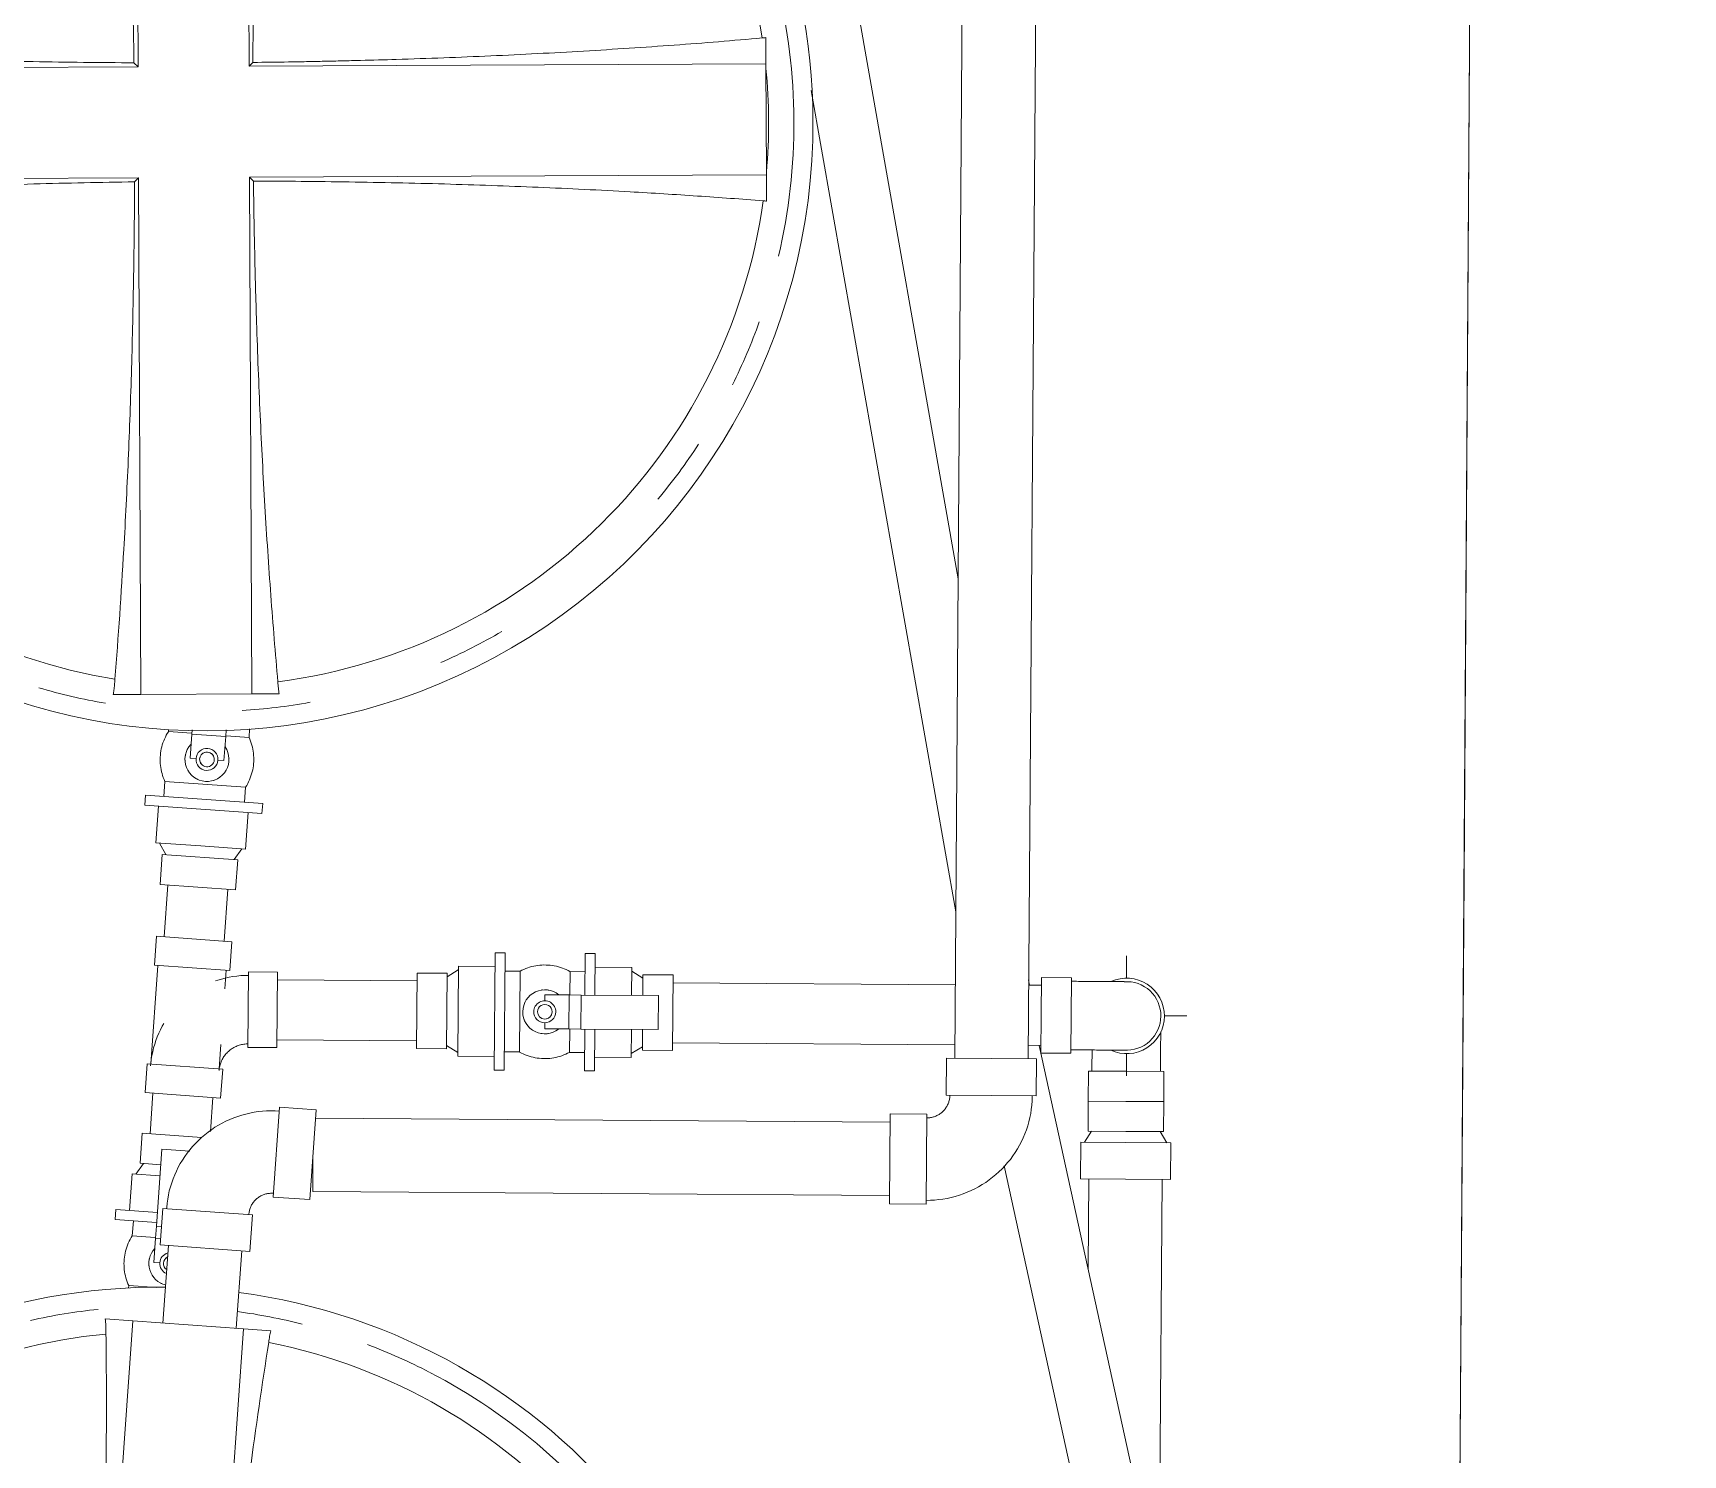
# Model space of a CAD drawing. Header units: metres. Extents: x 3 to 183, y -124 to 10.
# Drawn here: x 26.597 to 29.069, y -96.041 to -93.91 of the extents above; entities that cross this region are included whole.
import ezdxf

# ---------------------------------------------------------------- set-up
doc = ezdxf.new("R2010")
doc.units = ezdxf.units.M
for name, color, linetype, lineweight in [('A-FLOR', 7, 'Continuous', 9), ('C-TOPO', 7, 'Continuous', 9), ('P-PIPE', 7, 'Continuous', 9), ('P-PIPE-CNTR', 7, 'Continuous', 9), ('P-SANR-FIXT', 7, 'Continuous', 9)]:
    doc.layers.add(name, color=color, linetype=linetype, lineweight=lineweight)

# ---------------------------------------------------------------- blocks, each defined once
blk = doc.blocks.new('YADRAN_LASQUEMAS_ARQ_MO_000_SITIO_rvt-1-NFONDO-ESTANQUE EXT')
at = {"layer": 'C-TOPO', "color": 253, "true_color": 0xaaaaaa}
for p, q in [((-96.0289, -95.1754), (-96.035, -96.0838)), ((-96.035, -96.0838), (-96.0289, -95.1754))]:
    blk.add_line(p, q, dxfattribs=at)
blk = doc.blocks.new('YADRAN_LASQUEMAS_ARQ_MO_006_E02_rvt-1-NFONDO-ESTANQUE EXT')
at = {"layer": 'A-FLOR'}
for p, q in [((-96.0289, -95.1754), (-96.0064, -91.8331)), ((-96.0433, -97.3168), (-96.0289, -95.1754))]:
    blk.add_line(p, q, dxfattribs=at)
blk = doc.blocks.new('M_Las Quemas- Abastecimiento - M_Las Quemas- Abastecimiento-2189080-NFONDO-ESTANQUE EXT')
at = {"layer": 'P-SANR-FIXT'}
for p, q in [((-0.1416, 0.8554), (-0.1, 0.8554)), ((-0.1, 0.8554), (0.0663, 0.8554)), ((-0.1, 0.8554), (-0.1, 0.0845)), ((0.0663, 0.8554), (0.107, 0.8554)), ((0.0663, 0.8554), (0.0663, 0.0845)), ((-0.854, 0.0845), (-0.854, 0.1254)), ((0.8407, 0.1238), (0.8407, 0.0845)), ((-0.1, 0.0845), (-0.854, 0.0845)), ((-0.854, 0.0845), (-0.854, -0.0818)), ((-0.1061, 0.0906), (-0.1, 0.0845)), ((0.0663, 0.0845), (0.0721, 0.0903)), ((0.8407, 0.0845), (0.0663, 0.0845)), ((0.8407, -0.0818), (0.8407, 0.0845)), ((-0.854, -0.1226), (-0.854, -0.0818)), ((-0.854, -0.0818), (-0.1, -0.0818)), ((-0.1, -0.0818), (-0.106, -0.0878)), ((-0.1, -0.0818), (-0.1, -0.8559)), ((0.0721, -0.0876), (0.0663, -0.0818)), ((0.0663, -0.0818), (0.0663, -0.8559)), ((0.0663, -0.0818), (0.8407, -0.0818)), ((0.8407, -0.0818), (0.8407, -0.121)), ((-0.1, -0.8559), (-0.1416, -0.8559)), ((0.0663, -0.8559), (-0.1, -0.8559)), ((0.1071, -0.8559), (0.0663, -0.8559))]:
    blk.add_line(p, q, dxfattribs=at)
for radius, start, end in [(0.9108, 93.4627, 180), (0.9108, 0, 86.5373), (0.8822, 100, 106.6667), (0.8822, 80, 86.4242), (0.8822, 66.7378, 73.3333), (0.8443, 99.4666, 171.5984), (0.8443, 8.4016, 82.8449), (0.8822, 113.3333, 120), (0.8822, 40, 66.6667), (0.8822, 126.6667, 146.6667), (0.8822, 153.3333, 160), (0.8822, 20, 26.6667), (0.8822, 166.6667, 180), (0.8822, 0, 13.3333), (0.8443, 0, 5.2887), (0.9108, 180, 266.5373), (0.8822, 180, 193.3333), (0.9108, 273.4627, 360), (0.8443, 354.7113, 360), (0.8822, 346.6667, 360), (0.8443, 188.2168, 260.5334), (0.8443, 277.1551, 351.7832), (0.8822, 200, 206.6667), (0.8822, 333.3333, 340), (0.8822, 320, 326.6667), (0.8822, 220, 226.6667), (0.8822, 240, 246.6667), (0.8822, 293.3333, 300), (0.8822, 253.3333, 260), (0.8822, 273.5758, 280)]:
    blk.add_arc((0, 0), radius, start, end, dxfattribs=at)
for points in [[(-0.1389, 0.8328), (-0.1392, 0.8372), (-0.1399, 0.8454), (-0.1409, 0.8523), (-0.1416, 0.8554)], [(0.107, 0.8554), (0.1066, 0.8528), (0.1059, 0.8472), (0.1054, 0.841), (0.1052, 0.8377)], [(-0.854, 0.1254), (-0.8513, 0.1249), (-0.8454, 0.1242), (-0.8388, 0.1236), (-0.8353, 0.1234)], [(0.8353, 0.1234), (0.8362, 0.1234), (0.838, 0.1236), (0.8398, 0.1237), (0.8407, 0.1238)], [(-0.8357, -0.1207), (-0.8391, -0.1209), (-0.8456, -0.1214), (-0.8513, -0.1222), (-0.854, -0.1226)], [(0.8407, -0.121), (0.8399, -0.121), (0.8382, -0.1208), (0.8365, -0.1207), (0.8357, -0.1207)], [(-0.1416, -0.8559), (-0.1412, -0.8538), (-0.1405, -0.8493), (-0.1395, -0.8415), (-0.1391, -0.8358), (-0.1389, -0.8328)], [(0.1052, -0.8377), (0.1054, -0.8411), (0.1059, -0.8475), (0.1067, -0.8532), (0.1071, -0.8559)]]:
    blk.add_open_spline(points, degree=3, dxfattribs=at)
for points, knots in [([(-0.1061, 0.0906), (-0.1064, 0.126), (-0.1073, 0.1963), (-0.1109, 0.3585), (-0.1179, 0.5293), (-0.1288, 0.7054), (-0.1353, 0.7908), (-0.1389, 0.8328)], [-1, -1, -1, -1, -0.863636, -0.727273, -0.363636, -0.181818, 0, 0, 0, 0]), ([(0.1052, 0.8377), (0.0998, 0.7742), (0.0919, 0.6656), (0.0833, 0.5084), (0.0786, 0.3938), (0.0758, 0.3011), (0.0741, 0.2312), (0.0728, 0.1611), (0.0723, 0.1139), (0.0721, 0.0903)], [-1, -1, -1, -1, -0.727273, -0.545455, -0.363636, -0.272727, -0.181818, -0.090909, 0, 0, 0, 0]), ([(-0.8353, 0.1234), (-0.7898, 0.1195), (-0.6971, 0.1125), (-0.5537, 0.1039), (-0.4312, 0.0984), (-0.332, 0.095), (-0.2571, 0.093), (-0.1817, 0.0915), (-0.1313, 0.0908), (-0.1061, 0.0906)], [-1, -1, -1, -1, -0.8, -0.6, -0.4, -0.3, -0.2, -0.1, 0, 0, 0, 0]), ([(0.0721, 0.0903), (0.0899, 0.0904), (0.1166, 0.0906), (0.1524, 0.0911), (0.1795, 0.0915), (0.2065, 0.092), (0.2424, 0.0927), (0.293, 0.0939), (0.3581, 0.0958), (0.4522, 0.0992), (0.5682, 0.1047), (0.7041, 0.113), (0.792, 0.1197), (0.8353, 0.1234)], [-1, -1, -1, -1, -0.931818, -0.897727, -0.863636, -0.829545, -0.795455, -0.727273, -0.636364, -0.545455, -0.363636, -0.181818, 0, 0, 0, 0]), ([(-0.106, -0.0878), (-0.1313, -0.0881), (-0.1817, -0.0887), (-0.3325, -0.0917), (-0.5061, -0.0983), (-0.6974, -0.1098), (-0.7901, -0.1168), (-0.8357, -0.1207)], [-1, -1, -1, -1, -0.9, -0.8, -0.4, -0.2, 0, 0, 0, 0]), ([(-0.1389, -0.8328), (-0.1335, -0.7695), (-0.1257, -0.6612), (-0.1171, -0.5045), (-0.1125, -0.3903), (-0.1097, -0.2979), (-0.108, -0.2282), (-0.1067, -0.1581), (-0.1062, -0.1113), (-0.106, -0.0878)], [-1, -1, -1, -1, -0.727273, -0.545455, -0.363636, -0.272727, -0.181818, -0.090909, 0, 0, 0, 0]), ([(0.0721, -0.0876), (0.0722, -0.1054), (0.0726, -0.1409), (0.0734, -0.1938), (0.0744, -0.2465), (0.0765, -0.3284), (0.0802, -0.4385), (0.0867, -0.5752), (0.095, -0.7088), (0.1016, -0.7953), (0.1052, -0.8377)], [-1, -1, -1, -1, -0.931818, -0.863636, -0.795455, -0.727273, -0.545455, -0.363636, -0.181818, 0, 0, 0, 0]), ([(0.8357, -0.1207), (0.8032, -0.1179), (0.7375, -0.1128), (0.6254, -0.1053), (0.4991, -0.0985), (0.382, -0.0938), (0.2872, -0.091), (0.2157, -0.0894), (0.1438, -0.0882), (0.096, -0.0877), (0.0721, -0.0876)], [-1, -1, -1, -1, -0.863636, -0.727273, -0.545455, -0.363636, -0.272727, -0.181818, -0.090909, 0, 0, 0, 0])]:
    blk.add_open_spline(points, degree=3, knots=knots, dxfattribs=at)
blk = doc.blocks.new('M_Las Quemas- Abastecimiento - M_Las Quemas- Abastecimiento-V68-NFONDO-ESTANQUE EXT')
at = {"layer": 'P-SANR-FIXT'}
for p, q in [((-0.1416, 0.8554), (-0.1, 0.8554)), ((-0.1, 0.8554), (0.0663, 0.8554)), ((-0.1, 0.8554), (-0.1, 0.0845)), ((0.0663, 0.8554), (0.107, 0.8554)), ((0.0663, 0.8554), (0.0663, 0.0845)), ((-0.854, 0.0845), (-0.854, 0.1254)), ((0.8407, 0.1238), (0.8407, 0.0845)), ((-0.1, 0.0845), (-0.854, 0.0845)), ((-0.854, 0.0845), (-0.854, -0.0818)), ((-0.1061, 0.0906), (-0.1, 0.0845)), ((0.0663, 0.0845), (0.0721, 0.0903)), ((0.8407, 0.0845), (0.0663, 0.0845)), ((0.8407, -0.0818), (0.8407, 0.0845)), ((-0.854, -0.1226), (-0.854, -0.0818)), ((-0.854, -0.0818), (-0.1, -0.0818)), ((-0.1, -0.0818), (-0.106, -0.0878)), ((-0.1, -0.0818), (-0.1, -0.8559)), ((0.0721, -0.0876), (0.0663, -0.0818)), ((0.0663, -0.0818), (0.0663, -0.8559)), ((0.0663, -0.0818), (0.8407, -0.0818)), ((0.8407, -0.0818), (0.8407, -0.121)), ((-0.1, -0.8559), (-0.1416, -0.8559)), ((0.0663, -0.8559), (-0.1, -0.8559)), ((0.1071, -0.8559), (0.0663, -0.8559))]:
    blk.add_line(p, q, dxfattribs=at)
for radius, start, end in [(0.9108, 93.1829, 180), (0.9108, 0, 86.24), (0.8822, 100, 106.6667), (0.8822, 80, 86.2598), (0.8822, 40, 73.3333), (0.8443, 99.4666, 171.5984), (0.8443, 8.4016, 82.8449), (0.8822, 113.3333, 120), (0.8822, 126.6667, 146.6667), (0.8822, 153.3333, 160), (0.8822, 20, 26.6667), (0.8822, 166.6667, 180), (0.8822, 0, 13.3333), (0.8443, 0, 5.2887), (0.9108, 180, 360), (0.8822, 180, 193.3333), (0.8443, 354.7113, 360), (0.8822, 346.6667, 360), (0.8443, 188.2168, 260.5334), (0.8443, 277.1551, 351.7832), (0.8822, 200, 206.6667), (0.8822, 333.3333, 340), (0.8822, 320, 326.6667), (0.8822, 220, 226.6667), (0.8822, 240, 246.6667), (0.8822, 293.3333, 300), (0.8822, 253.3333, 260), (0.8822, 273.3333, 280)]:
    blk.add_arc((0, 0), radius, start, end, dxfattribs=at)
for points in [[(-0.1389, 0.8328), (-0.1392, 0.8372), (-0.1399, 0.8454), (-0.1409, 0.8523), (-0.1416, 0.8554)], [(0.107, 0.8554), (0.1066, 0.8528), (0.1059, 0.8472), (0.1054, 0.841), (0.1052, 0.8377)], [(-0.854, 0.1254), (-0.8513, 0.1249), (-0.8454, 0.1242), (-0.8388, 0.1236), (-0.8353, 0.1234)], [(0.8353, 0.1234), (0.8362, 0.1234), (0.838, 0.1236), (0.8398, 0.1237), (0.8407, 0.1238)], [(-0.8357, -0.1207), (-0.8391, -0.1209), (-0.8456, -0.1214), (-0.8513, -0.1222), (-0.854, -0.1226)], [(0.8407, -0.121), (0.8399, -0.121), (0.8382, -0.1208), (0.8365, -0.1207), (0.8357, -0.1207)], [(-0.1416, -0.8559), (-0.1412, -0.8538), (-0.1405, -0.8493), (-0.1395, -0.8415), (-0.1391, -0.8358), (-0.1389, -0.8328)], [(0.1052, -0.8377), (0.1054, -0.8411), (0.1059, -0.8475), (0.1067, -0.8532), (0.1071, -0.8559)]]:
    blk.add_open_spline(points, degree=3, dxfattribs=at)
for points, knots in [([(-0.1061, 0.0906), (-0.1064, 0.126), (-0.1073, 0.1963), (-0.1109, 0.3585), (-0.1179, 0.5293), (-0.1288, 0.7054), (-0.1353, 0.7908), (-0.1389, 0.8328)], [-1, -1, -1, -1, -0.863636, -0.727273, -0.363636, -0.181818, 0, 0, 0, 0]), ([(0.1052, 0.8377), (0.0998, 0.7742), (0.0919, 0.6656), (0.0833, 0.5084), (0.0786, 0.3938), (0.0758, 0.3011), (0.0741, 0.2312), (0.0728, 0.1611), (0.0723, 0.1139), (0.0721, 0.0903)], [-1, -1, -1, -1, -0.727273, -0.545455, -0.363636, -0.272727, -0.181818, -0.090909, 0, 0, 0, 0]), ([(-0.8353, 0.1234), (-0.7898, 0.1195), (-0.6971, 0.1125), (-0.5537, 0.1039), (-0.4312, 0.0984), (-0.332, 0.095), (-0.2571, 0.093), (-0.1817, 0.0915), (-0.1313, 0.0908), (-0.1061, 0.0906)], [-1, -1, -1, -1, -0.8, -0.6, -0.4, -0.3, -0.2, -0.1, 0, 0, 0, 0]), ([(0.0721, 0.0903), (0.0899, 0.0904), (0.1166, 0.0906), (0.1524, 0.0911), (0.1795, 0.0915), (0.2065, 0.092), (0.2424, 0.0927), (0.293, 0.0939), (0.3581, 0.0958), (0.4522, 0.0992), (0.5682, 0.1047), (0.7041, 0.113), (0.792, 0.1197), (0.8353, 0.1234)], [-1, -1, -1, -1, -0.931818, -0.897727, -0.863636, -0.829545, -0.795455, -0.727273, -0.636364, -0.545455, -0.363636, -0.181818, 0, 0, 0, 0]), ([(-0.106, -0.0878), (-0.1313, -0.0881), (-0.1817, -0.0887), (-0.3325, -0.0917), (-0.5061, -0.0983), (-0.6974, -0.1098), (-0.7901, -0.1168), (-0.8357, -0.1207)], [-1, -1, -1, -1, -0.9, -0.8, -0.4, -0.2, 0, 0, 0, 0]), ([(-0.1389, -0.8328), (-0.1335, -0.7695), (-0.1257, -0.6612), (-0.1171, -0.5045), (-0.1125, -0.3903), (-0.1097, -0.2979), (-0.108, -0.2282), (-0.1067, -0.1581), (-0.1062, -0.1113), (-0.106, -0.0878)], [-1, -1, -1, -1, -0.727273, -0.545455, -0.363636, -0.272727, -0.181818, -0.090909, 0, 0, 0, 0]), ([(0.0721, -0.0876), (0.0722, -0.1054), (0.0726, -0.1409), (0.0734, -0.1938), (0.0744, -0.2465), (0.0765, -0.3284), (0.0802, -0.4385), (0.0867, -0.5752), (0.095, -0.7088), (0.1016, -0.7953), (0.1052, -0.8377)], [-1, -1, -1, -1, -0.931818, -0.863636, -0.795455, -0.727273, -0.545455, -0.363636, -0.181818, 0, 0, 0, 0]), ([(0.8357, -0.1207), (0.8032, -0.1179), (0.7375, -0.1128), (0.6254, -0.1053), (0.4991, -0.0985), (0.382, -0.0938), (0.2872, -0.091), (0.2157, -0.0894), (0.1438, -0.0882), (0.096, -0.0877), (0.0721, -0.0876)], [-1, -1, -1, -1, -0.863636, -0.727273, -0.545455, -0.363636, -0.272727, -0.181818, -0.090909, 0, 0, 0, 0])]:
    blk.add_open_spline(points, degree=3, knots=knots, dxfattribs=at)
blk = doc.blocks.new('Plastico - Codo - PL - Codo-V69-NFONDO-ESTANQUE EXT')
at = {"layer": 'P-PIPE'}
for p, q in [((-96.5916, -95.4655), (-96.592, -95.5105)), ((-96.535, -95.4659), (-96.5916, -95.4655)), ((-96.4784, -95.4663), (-96.535, -95.4659)), ((-96.4788, -95.5113), (-96.4784, -95.4663)), ((-96.592, -95.5105), (-96.5354, -95.5109)), ((-96.5354, -95.5109), (-96.4788, -95.5113))]:
    blk.add_line(p, q, dxfattribs=at)
at = {"layer": 'P-PIPE', "flags": 128}
for points in [[(-96.4833, -95.4061), (-96.4833, -95.4085), (-96.4833, -95.4109), (-96.4833, -95.4134), (-96.4833, -95.416), (-96.4833, -95.4187), (-96.4834, -95.4215), (-96.4834, -95.4243), (-96.4834, -95.4272), (-96.4834, -95.4301), (-96.4834, -95.4332), (-96.4835, -95.4362), (-96.4835, -95.4393), (-96.4835, -95.4425), (-96.4835, -95.4457), (-96.4836, -95.4489), (-96.4836, -95.4522), (-96.4836, -95.4555), (-96.4836, -95.4588), (-96.4837, -95.4621), (-96.4837, -95.4654), (-96.4837, -95.4663)], [(-96.5864, -95.4656), (-96.5864, -95.4623), (-96.5863, -95.4589), (-96.5863, -95.4556), (-96.5863, -95.4523), (-96.5863, -95.4491), (-96.5862, -95.4458), (-96.5862, -95.4426), (-96.5862, -95.4395), (-96.5862, -95.4363), (-96.5862, -95.4337)]]:
    blk.add_lwpolyline(points, dxfattribs=at)
blk = doc.blocks.new('Plastico - Codo - PL - Codo-V70-NFONDO-ESTANQUE EXT')
at = {"layer": 'P-PIPE'}
for p, q in [((-96.662, -95.3254), (-96.6625, -95.382)), ((-96.617, -95.3257), (-96.662, -95.3254)), ((-96.6175, -95.3823), (-96.617, -95.3257)), ((-96.6625, -95.382), (-96.6629, -95.4386)), ((-96.6179, -95.4389), (-96.6175, -95.3823)), ((-96.6629, -95.4386), (-96.6179, -95.4389))]:
    blk.add_line(p, q, dxfattribs=at)
at = {"layer": 'P-PIPE', "flags": 128}
for points in [[(-96.5341, -95.3316), (-96.5341, -95.3316), (-96.5343, -95.3316), (-96.5347, -95.3316), (-96.5351, -95.3316), (-96.5357, -95.3316), (-96.5365, -95.3316), (-96.5373, -95.3316), (-96.5383, -95.3315), (-96.5394, -95.3315), (-96.5406, -95.3315), (-96.542, -95.3315), (-96.5435, -95.3315), (-96.545, -95.3315), (-96.5468, -95.3315), (-96.5486, -95.3315), (-96.5505, -95.3315), (-96.5525, -95.3314), (-96.5547, -95.3314), (-96.5569, -95.3314), (-96.5593, -95.3314), (-96.5617, -95.3314), (-96.5642, -95.3314), (-96.5668, -95.3313), (-96.5695, -95.3313), (-96.5722, -95.3313), (-96.5751, -95.3313), (-96.578, -95.3313), (-96.5809, -95.3312), (-96.5839, -95.3312), (-96.587, -95.3312), (-96.5901, -95.3312), (-96.5933, -95.3312), (-96.5965, -95.3311), (-96.5997, -95.3311), (-96.603, -95.3311), (-96.6063, -95.3311), (-96.6096, -95.331), (-96.6129, -95.331), (-96.6162, -95.331), (-96.6171, -95.331)], [(-96.6178, -95.4337), (-96.6145, -95.4337), (-96.6112, -95.4337), (-96.6079, -95.4338), (-96.6046, -95.4338), (-96.6013, -95.4338), (-96.5981, -95.4338), (-96.5949, -95.4338), (-96.5917, -95.4339), (-96.5886, -95.4339), (-96.5855, -95.4339), (-96.5825, -95.4339), (-96.5795, -95.434), (-96.5766, -95.434), (-96.5737, -95.434), (-96.5709, -95.434), (-96.5682, -95.434), (-96.5656, -95.4341), (-96.5631, -95.4341), (-96.5606, -95.4341), (-96.5583, -95.4341), (-96.556, -95.4341), (-96.5538, -95.4341), (-96.5518, -95.4342), (-96.5498, -95.4342), (-96.548, -95.4342), (-96.5462, -95.4342), (-96.5446, -95.4342), (-96.5431, -95.4342), (-96.5417, -95.4342), (-96.5404, -95.4342), (-96.5393, -95.4342), (-96.5383, -95.4343), (-96.5374, -95.4343), (-96.5366, -95.4343), (-96.536, -95.4343), (-96.5355, -95.4343), (-96.5352, -95.4343), (-96.5349, -95.4343), (-96.5348, -95.4343), (-96.5348, -95.4343)]]:
    blk.add_lwpolyline(points, dxfattribs=at)
at = {"layer": 'P-PIPE'}
for radius, start, end in [(0.0566, 359.59, 114.5183), (0.0513, 359.59, 94.0427), (0.0566, 245.3725, 359.59), (0.0513, 265.3733, 359.59)]:
    blk.add_arc((-96.5344, -95.3829), radius, start, end, dxfattribs=at)
blk = doc.blocks.new('M_Ball Valve - 50-150 mm - 110 mm-V71-NFONDO-ESTANQUE EXT')
at = {"layer": 'P-PIPE'}
for p, q in [((-0.06, 0.088), (-0.075, 0.088)), ((-0.075, 0.088), (-0.075, -0.088)), ((-0.06, -0.088), (-0.06, 0.088)), ((0.075, 0.088), (0.06, 0.088)), ((0.06, 0.088), (0.06, 0.0256)), ((0.075, 0.0256), (0.075, 0.088)), ((-0.0375, 0.0605), (-0.06, 0.0605)), ((-0.0375, 0.0605), (-0.0375, -0.0605)), ((0.06, 0.0605), (0.0375, 0.0605)), ((0.0375, 0.0605), (0.0375, 0.0262)), ((0, 0.0165), (0, 0.0255)), ((0, 0.0255), (0.0362, 0.0255)), ((0.0362, 0.0255), (0.0543, 0.0255)), ((0.0362, -0.0255), (0.0362, 0.0255)), ((0.0543, 0.0255), (0.17, 0.0255)), ((0.0543, -0.0255), (0.0543, 0.0255)), ((0.17, 0.0255), (0.17, -0.0255)), ((0, -0.0255), (0, -0.0165)), ((0.0362, -0.0255), (0, -0.0255)), ((0.0543, -0.0255), (0.0362, -0.0255)), ((0.0375, -0.0262), (0.0375, -0.0605)), ((0.17, -0.0255), (0.0543, -0.0255)), ((0.06, -0.0256), (0.06, -0.088)), ((0.075, -0.088), (0.075, -0.0256)), ((-0.06, -0.0605), (-0.0375, -0.0605)), ((0.0375, -0.0605), (0.06, -0.0605)), ((-0.075, -0.088), (-0.06, -0.088)), ((0.06, -0.088), (0.075, -0.088))]:
    blk.add_line(p, q, dxfattribs=at)
at = {"layer": 'P-PIPE', "flags": 128}
for points in [[(-0.0375, 0.0605), (-0.0347, 0.0619), (-0.0319, 0.0633), (-0.029, 0.0645), (-0.0261, 0.0656), (-0.0232, 0.0666), (-0.0202, 0.0675), (-0.0171, 0.0682), (-0.0141, 0.0688), (-0.011, 0.0693), (-0.0079, 0.0697), (-0.0048, 0.07), (-0.0017, 0.0701), (0.0014, 0.0701), (0.0046, 0.07), (0.0077, 0.0697), (0.0108, 0.0694), (0.0138, 0.0689), (0.0169, 0.0683), (0.0199, 0.0675), (0.0229, 0.0667), (0.0259, 0.0657), (0.0288, 0.0646), (0.0317, 0.0634), (0.0345, 0.0621), (0.0373, 0.0606), (0.0375, 0.0605)], [(0.0375, -0.0605), (0.0347, -0.0619), (0.0319, -0.0633), (0.029, -0.0645), (0.0261, -0.0656), (0.0232, -0.0666), (0.0202, -0.0675), (0.0171, -0.0682), (0.0141, -0.0688), (0.011, -0.0693), (0.0079, -0.0697), (0.0048, -0.07), (0.0017, -0.0701), (-0.0014, -0.0701), (-0.0046, -0.07), (-0.0077, -0.0697), (-0.0108, -0.0694), (-0.0138, -0.0689), (-0.0169, -0.0683), (-0.0199, -0.0675), (-0.0229, -0.0667), (-0.0259, -0.0657), (-0.0288, -0.0646), (-0.0317, -0.0634), (-0.0345, -0.0621), (-0.0373, -0.0606), (-0.0375, -0.0605)]]:
    blk.add_lwpolyline(points, dxfattribs=at)
at = {"layer": 'P-PIPE'}
for radius, start, end in [(0.033, 51.1938, 180), (0.0165, 360, 180), (0.011, 360, 180), (0.011, 75, 135), (0.011, 15, 39.9089), (0.033, 180, 308.8062), (0.0165, 180, 360), (0.011, 180, 360), (0.011, 180, 270), (0.011, 285, 315), (0.011, 320.9435, 345)]:
    blk.add_arc((0, 0), radius, start, end, dxfattribs=at)
for points in [[(-0.0057, 0.0325), (-0.0051, 0.0326), (-0.0045, 0.0327), (-0.0038, 0.0328)], [(0.0038, 0.0328), (0.0045, 0.0327), (0.0051, 0.0326), (0.0057, 0.0325)], [(-0.031, 0.0113), (-0.0308, 0.0119), (-0.0306, 0.0125), (-0.0303, 0.0131)], [(-0.0265, 0.0197), (-0.0261, 0.0202), (-0.0257, 0.0207), (-0.0253, 0.0212)], [(-0.0303, -0.0131), (-0.0306, -0.0125), (-0.0308, -0.0119), (-0.031, -0.0113)], [(-0.0253, -0.0212), (-0.0257, -0.0207), (-0.0261, -0.0202), (-0.0265, -0.0197)], [(-0.0038, -0.0328), (-0.0045, -0.0327), (-0.0051, -0.0326), (-0.0057, -0.0325)], [(0.0057, -0.0325), (0.0051, -0.0326), (0.0045, -0.0327), (0.0038, -0.0328)]]:
    blk.add_open_spline(points, degree=3, dxfattribs=at)
blk = doc.blocks.new('M_Ball Valve - 50-150 mm - 110 mm-V72-NFONDO-ESTANQUE EXT')
at = {"layer": 'P-PIPE'}
for p, q in [((0.075, 0.088), (0.06, 0.088)), ((0.06, 0.088), (0.06, 0.0256)), ((0.075, 0.0256), (0.075, 0.088)), ((-0.0375, 0.0605), (-0.0414, 0.0605)), ((-0.0375, 0.0605), (-0.0375, 0.0187)), ((0.06, 0.0605), (0.0375, 0.0605)), ((0.0375, 0.0605), (0.0375, 0.0262)), ((0, 0.0165), (0, 0.0255)), ((0, 0.0255), (0.0362, 0.0255)), ((0.0362, 0.0255), (0.0543, 0.0255)), ((0.0362, 0.0179), (0.0362, 0.0255)), ((0.0543, 0.0255), (0.17, 0.0255)), ((0.0543, 0.0179), (0.0543, 0.0255)), ((0.17, 0.0255), (0.17, -0.0163))]:
    blk.add_line(p, q, dxfattribs=at)
at = {"layer": 'P-PIPE', "flags": 128}
blk.add_lwpolyline([(-0.0375, 0.0605), (-0.0347, 0.0619), (-0.0319, 0.0633), (-0.029, 0.0645), (-0.0261, 0.0656), (-0.0232, 0.0666), (-0.0202, 0.0675), (-0.0171, 0.0682), (-0.0141, 0.0688), (-0.011, 0.0693), (-0.0079, 0.0697), (-0.0048, 0.07), (-0.0017, 0.0701), (0.0014, 0.0701), (0.0046, 0.07), (0.0077, 0.0697), (0.0108, 0.0694), (0.0138, 0.0689), (0.0169, 0.0683), (0.0199, 0.0675), (0.0229, 0.0667), (0.0259, 0.0657), (0.0288, 0.0646), (0.0317, 0.0634), (0.0345, 0.0621), (0.0373, 0.0606), (0.0375, 0.0605)], dxfattribs=at)
at = {"layer": 'P-PIPE'}
for radius, start, end in [(0.033, 51.1938, 170.3619), (0.0165, 19.589, 160.411), (0.011, 30, 150), (0.011, 75, 135), (0.011, 30, 45)]:
    blk.add_arc((0, 0), radius, start, end, dxfattribs=at)
for points in [[(-0.0057, 0.0325), (-0.0051, 0.0326), (-0.0045, 0.0327), (-0.0038, 0.0328)], [(0.0038, 0.0328), (0.0045, 0.0327), (0.0051, 0.0326), (0.0057, 0.0325)], [(-0.031, 0.0113), (-0.0308, 0.0119), (-0.0306, 0.0125), (-0.0303, 0.0131)], [(-0.0265, 0.0197), (-0.0261, 0.0202), (-0.0257, 0.0207), (-0.0253, 0.0212)]]:
    blk.add_open_spline(points, degree=3, dxfattribs=at)
blk = doc.blocks.new('M_Ball Valve - 50-150 mm - 110 mm-V73-NFONDO-ESTANQUE EXT')
at = {"layer": 'P-PIPE'}
for p, q in [((-0.06, 0.088), (-0.075, 0.088)), ((-0.075, 0.088), (-0.075, -0.088)), ((-0.06, -0.088), (-0.06, 0.088)), ((-0.0375, 0.0605), (-0.06, 0.0605)), ((-0.0375, 0.0605), (-0.0375, -0.0605)), ((0.0405, 0.0605), (0.0375, 0.0605)), ((0.0375, 0.0605), (0.0375, 0.0262)), ((0, 0.0165), (0, 0.0255)), ((0, 0.0255), (0.0362, 0.0255)), ((0.0362, 0.0255), (0.0425, 0.0255)), ((0.0362, -0.0255), (0.0362, 0.0255)), ((0, -0.0255), (0, -0.0165)), ((0.0362, -0.0255), (0, -0.0255)), ((0.0464, -0.0255), (0.0362, -0.0255)), ((0.0375, -0.0262), (0.0375, -0.0605)), ((-0.06, -0.0605), (-0.0375, -0.0605)), ((0.0375, -0.0605), (0.0502, -0.0605)), ((-0.075, -0.088), (-0.06, -0.088))]:
    blk.add_line(p, q, dxfattribs=at)
at = {"layer": 'P-PIPE', "flags": 128}
for points in [[(-0.0375, 0.0605), (-0.0347, 0.0619), (-0.0319, 0.0633), (-0.029, 0.0645), (-0.0261, 0.0656), (-0.0232, 0.0666), (-0.0202, 0.0675), (-0.0171, 0.0682), (-0.0141, 0.0688), (-0.011, 0.0693), (-0.0079, 0.0697), (-0.0048, 0.07), (-0.0017, 0.0701), (0.0014, 0.0701), (0.0046, 0.07), (0.0077, 0.0697), (0.0108, 0.0694), (0.0138, 0.0689), (0.0169, 0.0683), (0.0199, 0.0675), (0.0229, 0.0667), (0.0259, 0.0657), (0.0288, 0.0646), (0.0317, 0.0634), (0.0345, 0.0621), (0.0373, 0.0606), (0.0375, 0.0605)], [(0.0375, -0.0605), (0.0347, -0.0619), (0.0319, -0.0633), (0.029, -0.0645), (0.0261, -0.0656), (0.0232, -0.0666), (0.0202, -0.0675), (0.0171, -0.0682), (0.0141, -0.0688), (0.011, -0.0693), (0.0079, -0.0697), (0.0048, -0.07), (0.0017, -0.0701), (-0.0014, -0.0701), (-0.0046, -0.07), (-0.0077, -0.0697), (-0.0108, -0.0694), (-0.0138, -0.0689), (-0.0169, -0.0683), (-0.0199, -0.0675), (-0.0229, -0.0667), (-0.0259, -0.0657), (-0.0288, -0.0646), (-0.0317, -0.0634), (-0.0345, -0.0621), (-0.0373, -0.0606), (-0.0375, -0.0605)]]:
    blk.add_lwpolyline(points, dxfattribs=at)
at = {"layer": 'P-PIPE'}
for radius, start, end in [(0.033, 51.1938, 180), (0.0165, 360, 180), (0.011, 360, 180), (0.011, 75, 135), (0.011, 15, 45), (0.033, 180, 308.8062), (0.0165, 180, 360), (0.011, 180, 360), (0.011, 180, 270), (0.011, 285, 345)]:
    blk.add_arc((0, 0), radius, start, end, dxfattribs=at)
for points in [[(-0.0057, 0.0325), (-0.0051, 0.0326), (-0.0045, 0.0327), (-0.0038, 0.0328)], [(0.0038, 0.0328), (0.0045, 0.0327), (0.0051, 0.0326), (0.0057, 0.0325)], [(-0.031, 0.0113), (-0.0308, 0.0119), (-0.0306, 0.0125), (-0.0303, 0.0131)], [(-0.0265, 0.0197), (-0.0261, 0.0202), (-0.0257, 0.0207), (-0.0253, 0.0212)], [(-0.0303, -0.0131), (-0.0306, -0.0125), (-0.0308, -0.0119), (-0.031, -0.0113)], [(-0.0253, -0.0212), (-0.0257, -0.0207), (-0.0261, -0.0202), (-0.0265, -0.0197)], [(-0.0038, -0.0328), (-0.0045, -0.0327), (-0.0051, -0.0326), (-0.0057, -0.0325)], [(0.0057, -0.0325), (0.0051, -0.0326), (0.0045, -0.0327), (0.0038, -0.0328)]]:
    blk.add_open_spline(points, degree=3, dxfattribs=at)
blk = doc.blocks.new('Plastico - Codo - PL - Codo-V74-NFONDO-ESTANQUE EXT')
at = {"layer": 'P-PIPE'}
for p, q in [((-0.0674, 0.1512), (-0.0674, 0.0962)), ((0.0674, 0.1512), (-0.0674, 0.1512)), ((0.0674, 0.0962), (0.0674, 0.1512)), ((-0.0674, 0.0962), (0.0674, 0.0962)), ((-0.0962, 0.0674), (-0.1512, 0.0674)), ((-0.1512, 0.0674), (-0.1512, -0.0674)), ((-0.0962, -0.0674), (-0.0962, 0.0674)), ((-0.1512, -0.0674), (-0.0962, -0.0674))]:
    blk.add_line(p, q, dxfattribs=at)
at = {"layer": 'P-PIPE', "flags": 128}
for points in [[(-0.0962, -0.0617), (-0.0899, -0.0616), (-0.0836, -0.0612), (-0.0773, -0.0606), (-0.071, -0.0597), (-0.0648, -0.0586), (-0.0587, -0.0572), (-0.0526, -0.0556), (-0.0465, -0.0537), (-0.0406, -0.0516), (-0.0347, -0.0493), (-0.0289, -0.0467), (-0.0233, -0.0439), (-0.0177, -0.0409), (-0.0123, -0.0376), (-0.007, -0.0342), (-0.0019, -0.0305), (0.0031, -0.0266), (0.0079, -0.0225), (0.0126, -0.0183), (0.0171, -0.0138), (0.0214, -0.0092), (0.0255, -0.0044), (0.0295, 0.0005), (0.0332, 0.0056), (0.0367, 0.0109), (0.04, 0.0162), (0.0431, 0.0218), (0.046, 0.0274), (0.0486, 0.0331), (0.051, 0.039), (0.0532, 0.0449), (0.0551, 0.0509), (0.0568, 0.057), (0.0583, 0.0632), (0.0595, 0.0694), (0.0604, 0.0756), (0.0611, 0.0819), (0.0615, 0.0882), (0.0617, 0.0945), (0.0618, 0.0962)], [(-0.0617, 0.0962), (-0.0618, 0.0948), (-0.0619, 0.0935), (-0.062, 0.0921), (-0.0622, 0.0907), (-0.0624, 0.0894), (-0.0627, 0.088), (-0.0631, 0.0867), (-0.0635, 0.0854), (-0.064, 0.0841), (-0.0645, 0.0828), (-0.065, 0.0815), (-0.0656, 0.0803), (-0.0663, 0.0791), (-0.067, 0.0779), (-0.0678, 0.0768), (-0.0686, 0.0756), (-0.0694, 0.0745), (-0.0703, 0.0735), (-0.0712, 0.0725), (-0.0722, 0.0715), (-0.0732, 0.0706), (-0.0743, 0.0697), (-0.0753, 0.0688), (-0.0764, 0.068), (-0.0776, 0.0672), (-0.0788, 0.0665), (-0.08, 0.0658), (-0.0812, 0.0652), (-0.0825, 0.0646), (-0.0837, 0.0641), (-0.085, 0.0636), (-0.0863, 0.0632), (-0.0877, 0.0628), (-0.089, 0.0625), (-0.0904, 0.0623), (-0.0917, 0.062), (-0.0931, 0.0619), (-0.0945, 0.0618), (-0.0958, 0.0618), (-0.0962, 0.0618)]]:
    blk.add_lwpolyline(points, dxfattribs=at)
blk = doc.blocks.new('Plastico - Codo - PL - Codo-V75-NFONDO-ESTANQUE EXT')
at = {"layer": 'P-PIPE'}
for p, q in [((-0.0674, 0.1512), (-0.0674, 0.0962)), ((0.0674, 0.1512), (-0.0674, 0.1512)), ((0.0674, 0.0962), (0.0674, 0.1512)), ((-0.0674, 0.0962), (0.0674, 0.0962)), ((-0.0962, 0.0674), (-0.1512, 0.0674)), ((-0.1512, 0.0674), (-0.1512, -0.0674)), ((-0.0962, -0.0674), (-0.0962, 0.0674)), ((-0.1512, -0.0674), (-0.0962, -0.0674))]:
    blk.add_line(p, q, dxfattribs=at)
at = {"layer": 'P-PIPE', "flags": 128}
for points in [[(-0.0962, -0.0618), (-0.0899, -0.0616), (-0.0836, -0.0612), (-0.0773, -0.0606), (-0.071, -0.0597), (-0.0648, -0.0586), (-0.0587, -0.0572), (-0.0526, -0.0556), (-0.0465, -0.0537), (-0.0406, -0.0516), (-0.0347, -0.0493), (-0.0289, -0.0467), (-0.0233, -0.0439), (-0.0177, -0.0409), (-0.0123, -0.0376), (-0.007, -0.0342), (-0.0019, -0.0305), (0.0031, -0.0266), (0.0079, -0.0225), (0.0126, -0.0183), (0.0171, -0.0138), (0.0214, -0.0092), (0.0255, -0.0044), (0.0295, 0.0005), (0.0332, 0.0056), (0.0367, 0.0109), (0.04, 0.0162), (0.0431, 0.0218), (0.046, 0.0274), (0.0486, 0.0331), (0.051, 0.039), (0.0532, 0.0449), (0.0551, 0.0509), (0.0568, 0.057), (0.0583, 0.0632), (0.0595, 0.0694), (0.0604, 0.0756), (0.0611, 0.0819), (0.0615, 0.0882), (0.0617, 0.0945), (0.0617, 0.0962)], [(-0.0618, 0.0962), (-0.0618, 0.0948), (-0.0619, 0.0935), (-0.062, 0.0921), (-0.0622, 0.0907), (-0.0624, 0.0894), (-0.0627, 0.088), (-0.0631, 0.0867), (-0.0635, 0.0854), (-0.064, 0.0841), (-0.0645, 0.0828), (-0.065, 0.0815), (-0.0656, 0.0803), (-0.0663, 0.0791), (-0.067, 0.0779), (-0.0678, 0.0768), (-0.0686, 0.0756), (-0.0694, 0.0745), (-0.0703, 0.0735), (-0.0712, 0.0725), (-0.0722, 0.0715), (-0.0732, 0.0706), (-0.0743, 0.0697), (-0.0753, 0.0688), (-0.0764, 0.068), (-0.0776, 0.0672), (-0.0788, 0.0665), (-0.08, 0.0658), (-0.0812, 0.0652), (-0.0825, 0.0646), (-0.0837, 0.0641), (-0.085, 0.0636), (-0.0863, 0.0632), (-0.0877, 0.0628), (-0.089, 0.0625), (-0.0904, 0.0623), (-0.0917, 0.062), (-0.0931, 0.0619), (-0.0945, 0.0618), (-0.0958, 0.0618), (-0.0962, 0.0617)]]:
    blk.add_lwpolyline(points, dxfattribs=at)

msp = doc.modelspace()

# ---------------------------------------------------------------- linework, layer by layer
at = {"layer": 'A-FLOR'}
msp.add_line((28.724, -97.7605), (28.764, -91.8205), dxfattribs=at)
at = {"layer": 'P-PIPE'}
for p, q in [((27.9834, -94.7282), (27.5971, -92.5333)), ((27.9983, -92.6562), (27.9783, -95.4465)), ((28.0883, -95.4473), (28.1083, -92.657)), ((27.7632, -93.9965), (27.9799, -95.227)), ((26.7855, -95.0686), (26.7816, -95.1235)), ((26.916, -95.1331), (26.92, -95.0783)), ((26.7816, -95.1235), (26.8488, -95.1283)), ((26.7872, -95.1239), (26.7964, -95.1413)), ((26.7912, -95.1409), (26.7879, -95.1858)), ((26.9041, -95.149), (26.7912, -95.1409)), ((26.8488, -95.1283), (26.916, -95.1331)), ((26.8988, -95.1486), (26.9104, -95.1327)), ((26.9008, -95.1939), (26.9041, -95.149)), ((26.7879, -95.1858), (26.9008, -95.1939)), ((26.7995, -95.1866), (26.7939, -95.2644)), ((26.8837, -95.2709), (26.8893, -95.1931)), ((26.7824, -95.2636), (26.7793, -95.3068)), ((26.8953, -95.2717), (26.7824, -95.2636)), ((26.8922, -95.3149), (26.8953, -95.2717)), ((26.7845, -95.3072), (26.7739, -95.455)), ((26.7793, -95.3068), (26.8922, -95.3149)), ((26.8849, -95.3424), (26.8869, -95.3145)), ((26.9203, -95.3169), (26.9195, -95.4301)), ((26.9636, -95.3172), (26.9203, -95.3169)), ((26.9628, -95.4304), (26.9636, -95.3172)), ((27.1729, -95.3187), (27.1721, -95.4319)), ((27.2179, -95.319), (27.1729, -95.3187)), ((27.2171, -95.4322), (27.2179, -95.319)), ((27.2346, -95.314), (27.2178, -95.3243)), ((27.2347, -95.3084), (27.2342, -95.3758)), ((27.2896, -95.3088), (27.2347, -95.3084)), ((27.4946, -95.3102), (27.4396, -95.3098)), ((27.4943, -95.3519), (27.4946, -95.3102)), ((27.5112, -95.3264), (27.4946, -95.3159)), ((27.5113, -95.3211), (27.511, -95.3521)), ((27.5563, -95.3215), (27.5113, -95.3211)), ((27.5555, -95.4347), (27.5563, -95.3215)), ((27.1728, -95.3303), (26.9635, -95.3288)), ((27.9792, -95.3361), (27.5562, -95.3331)), ((28.1082, -95.337), (28.089, -95.3369)), ((28.0906, -95.3369), (28.0891, -95.3287)), ((27.2342, -95.3758), (27.2337, -95.4432)), ((26.9628, -95.4188), (27.1721, -95.4203)), ((27.4937, -95.445), (27.494, -95.4033)), ((27.5107, -95.4034), (27.5105, -95.4343)), ((26.8763, -95.4623), (26.879, -95.4258)), ((26.9195, -95.4301), (26.9628, -95.4304)), ((27.1721, -95.4319), (27.2171, -95.4322)), ((27.2171, -95.427), (27.2337, -95.4375)), ((27.2337, -95.4432), (27.2887, -95.4435)), ((27.4387, -95.4446), (27.4937, -95.445)), ((27.4937, -95.4394), (27.5105, -95.4291)), ((27.5105, -95.4343), (27.5555, -95.4347)), ((27.5555, -95.4231), (27.9784, -95.4261)), ((28.0884, -95.4269), (28.1076, -95.427)), ((29.4148, -101.4049), (28.1049, -95.427)), ((26.7687, -95.4546), (26.7656, -95.4978)), ((26.8816, -95.4627), (26.7687, -95.4546)), ((26.8785, -95.5059), (26.8816, -95.4627)), ((26.7656, -95.4978), (26.8785, -95.5059)), ((26.7771, -95.4986), (26.7728, -95.5595)), ((26.8632, -95.5561), (26.8669, -95.5051)), ((28.1784, -95.5105), (28.1781, -95.5555)), ((28.235, -95.5109), (28.1784, -95.5105)), ((28.2916, -95.5113), (28.235, -95.5109)), ((28.2913, -95.5563), (28.2916, -95.5113)), ((27.8814, -95.5421), (27.0208, -95.5359)), ((26.7612, -95.5587), (26.758, -95.6035)), ((26.8506, -95.5651), (26.7612, -95.5587)), ((28.1833, -95.5556), (28.1728, -95.5722)), ((28.1781, -95.5555), (28.2347, -95.5559)), ((28.2347, -95.5559), (28.2913, -95.5563)), ((28.2963, -95.5731), (28.286, -95.5563)), ((27.0169, -95.5909), (27.0165, -95.6459)), ((28.1671, -95.5722), (28.1667, -95.6272)), ((28.3019, -95.5731), (28.1671, -95.5722)), ((28.3015, -95.6281), (28.3019, -95.5731)), ((26.7632, -95.6039), (26.7516, -95.6198)), ((26.758, -95.6035), (26.7889, -95.6058)), ((28.0523, -95.6076), (29.3269, -101.4238)), ((26.746, -95.6194), (26.7421, -95.6743)), ((26.7876, -95.6224), (26.746, -95.6194)), ((28.1667, -95.6272), (28.3015, -95.6281)), ((28.1791, -95.6272), (28.1782, -95.7615)), ((28.2847, -96.2476), (28.2891, -95.628)), ((27.0165, -95.6459), (27.8806, -95.6521)), ((26.8004, -95.727), (26.792, -95.843)), ((26.9018, -95.8508), (26.9101, -95.7348))]:
    msp.add_line(p, q, dxfattribs=at)
at = {"layer": 'P-PIPE', "flags": 128}
for points in [[(26.9202, -95.3222), (26.9144, -95.3222), (26.9086, -95.3225), (26.9028, -95.3231), (26.897, -95.3239), (26.8912, -95.3249), (26.8855, -95.3261), (26.8799, -95.3276), (26.8743, -95.3292), (26.8707, -95.3305)], [(26.7933, -95.3944), (26.791, -95.3983), (26.7884, -95.4035), (26.7859, -95.4088), (26.7836, -95.4142), (26.7816, -95.4197), (26.7798, -95.4252), (26.7782, -95.4308), (26.7768, -95.4365), (26.7756, -95.4422), (26.7747, -95.448), (26.774, -95.4537), (26.7737, -95.4576)], [(26.8761, -95.4649), (26.8763, -95.4632), (26.8765, -95.4615), (26.8768, -95.4598), (26.8772, -95.4581), (26.8776, -95.4564), (26.8781, -95.4548), (26.8787, -95.4531), (26.8793, -95.4515), (26.88, -95.45), (26.8807, -95.4484), (26.8816, -95.4469), (26.8824, -95.4454), (26.8834, -95.4439), (26.8844, -95.4425), (26.8854, -95.4412), (26.8865, -95.4398), (26.8877, -95.4385), (26.8889, -95.4373), (26.8901, -95.4361), (26.8914, -95.435), (26.8928, -95.4339), (26.8941, -95.4329), (26.8956, -95.4319), (26.897, -95.431), (26.8985, -95.4301), (26.9001, -95.4293), (26.9016, -95.4286), (26.9032, -95.4279), (26.9048, -95.4273), (26.9065, -95.4268), (26.9081, -95.4263), (26.9098, -95.4259), (26.9115, -95.4255), (26.9132, -95.4253), (26.9149, -95.4251), (26.9166, -95.4249), (26.9184, -95.4249), (26.9195, -95.4249)]]:
    msp.add_lwpolyline(points, dxfattribs=at)
at = {"layer": 'P-PIPE-CNTR'}
for p, q in [((28.2359, -95.3266), (28.2359, -95.2929)), ((28.2924, -95.3829), (28.3259, -95.3829)), ((28.2359, -95.4729), (28.2359, -95.4393))]:
    msp.add_line(p, q, dxfattribs=at)

# ---------------------------------------------------------------- block references
at = {"lineweight": 5}
for name in ['YADRAN_LASQUEMAS_ARQ_MO_000_SITIO_rvt-1-NFONDO-ESTANQUE EXT', 'YADRAN_LASQUEMAS_ARQ_MO_006_E02_rvt-1-NFONDO-ESTANQUE EXT']:
    msp.add_blockref(name, (124.7703, 0), dxfattribs=at)
at = {"layer": 'P-PIPE'}
for name, p, rotation in [('M_Ball Valve - 50-150 mm - 110 mm-V73-NFONDO-ESTANQUE EXT', (26.8581, -94.9986), 85.89701709532504), ('M_Ball Valve - 50-150 mm - 110 mm-V71-NFONDO-ESTANQUE EXT', (27.3642, -95.3767), 359.5899999999991), ('Plastico - Codo - PL - Codo-V75-NFONDO-ESTANQUE EXT', (28.0322, -95.5981), 359.5899999999973), ('Plastico - Codo - PL - Codo-V74-NFONDO-ESTANQUE EXT', (26.866, -95.5801), 175.8970170953168), ('M_Ball Valve - 50-150 mm - 110 mm-V72-NFONDO-ESTANQUE EXT', (26.8039, -95.7539), 85.89701709532451)]:
    msp.add_blockref(name, p, dxfattribs=dict(at, rotation=rotation))
for name in ['Plastico - Codo - PL - Codo-V70-NFONDO-ESTANQUE EXT', 'Plastico - Codo - PL - Codo-V69-NFONDO-ESTANQUE EXT']:
    msp.add_blockref(name, (124.7703, 0), dxfattribs=at)
at = {"layer": 'P-SANR-FIXT'}
for name, p, rotation in [('M_Las Quemas- Abastecimiento - M_Las Quemas- Abastecimiento-V68-NFONDO-ESTANQUE EXT', (26.8552, -94.045), 0.2669613181327622), ('M_Las Quemas- Abastecimiento - M_Las Quemas- Abastecimiento-2189080-NFONDO-ESTANQUE EXT', (26.7857, -96.7001), 355.8970170953262)]:
    msp.add_blockref(name, p, dxfattribs=dict(at, rotation=rotation))

doc.saveas('drawing.dxf')
